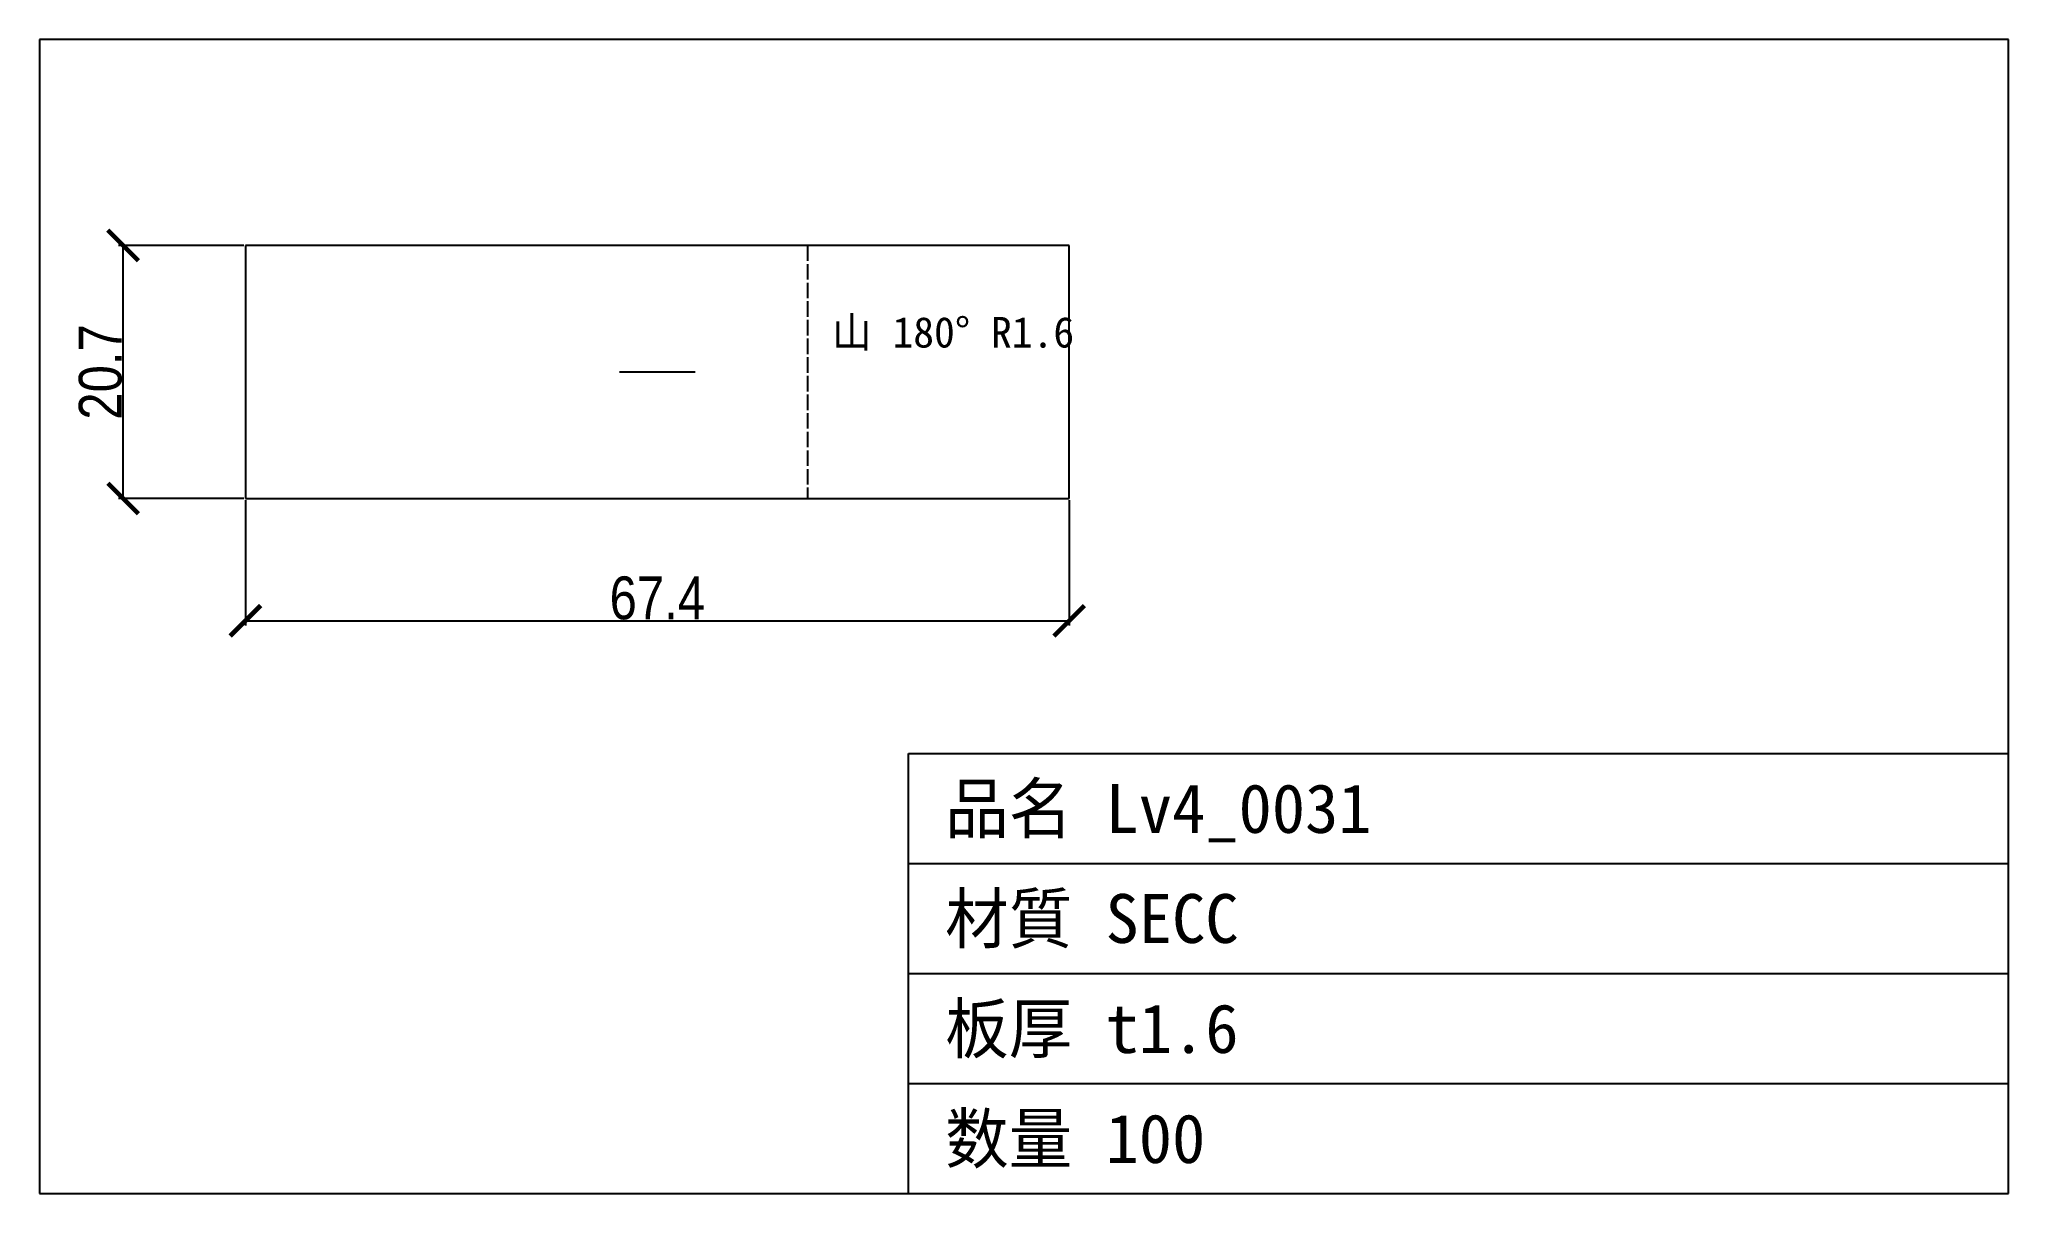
# Model space of a CAD drawing. Header units: millimetres. Extents: x -17 to 144, y -57 to 38.
import ezdxf

# ---------------------------------------------------------------- set-up
doc = ezdxf.new("R2010")
doc.units = ezdxf.units.MM
doc.linetypes.add('DASHED', pattern=[1.524, 1.27, -0.254])
for name, color, linetype in [('ケガキ', 7, 'Continuous'), ('図枠', 7, 'Continuous'), ('外形', 7, 'Continuous'), ('寸法', 7, 'Continuous'), ('文字', 7, 'Continuous'), ('曲げ線', 7, 'Continuous')]:
    doc.layers.add(name, color=color, linetype=linetype)
doc.styles.add('OpenSansCondensed-Light', font='OpenSansCondensed-Light.ttf')
doc.dimstyles.new('EZDXF', dxfattribs={"dimtxt": 0.25, "dimasz": 0.175, "dimexe": 0.375, "dimexo": 0.125, "dimgap": 0.1, "dimtad": 1, "dimlfac": 100, "dimzin": 12, "dimdsep": 46, "dimtxsty": 'OpenSansCondensed-Light', "dimblk": 'ARCHTICK', "dimcen": 2.5, "dimazin": 3, "dimtfac": 0.5, "dimtmove": 2, "dimatfit": 3})

# ---------------------------------------------------------------- blocks, each defined once
blk = doc.blocks.new('_ARCHTICK')
at = {"color": 0, "linetype": 'BYBLOCK', "const_width": 0.15}
blk.add_lwpolyline([(-0.5, -0.5), (0.5, 0.5)], dxfattribs=at)

msp = doc.modelspace()

# ---------------------------------------------------------------- linework, layer by layer
at = {"layer": 'ケガキ'}
msp.add_line((30.6, 10.35), (36.81, 10.35), dxfattribs=at)
at = {"layer": '図枠'}
for p, q in [((144.25, 37.55), (-16.85, 37.55)), ((-16.85, 37.55), (-16.85, -56.85)), ((144.25, -56.85), (144.25, 37.55)), ((54.25, -56.85), (54.25, -20.85)), ((54.25, -20.85), (144.25, -20.85)), ((54.25, -29.85), (144.25, -29.85)), ((54.25, -38.85), (144.25, -38.85)), ((54.25, -47.85), (144.25, -47.85)), ((-16.85, -56.85), (144.25, -56.85))]:
    msp.add_line(p, q, dxfattribs=at)
at = {"layer": '外形'}
for p, q in [((0, 20.7), (0, 0)), ((67.4, 20.7), (0, 20.7)), ((67.4, 0), (67.4, 20.7)), ((0, 0), (67.4, 0))]:
    msp.add_line(p, q, dxfattribs=at)
at = {"layer": '曲げ線', "color": 4, "linetype": 'DASHED'}
msp.add_line((45.99, 20.7), (45.99, 0), dxfattribs=at)

# ---------------------------------------------------------------- texts
at = {"layer": '文字'}
for s, height, p in [('山 180° R1.6', 2.5, (47.99, 12.35)), ('品名 Lv4_0031', 4, (57.25, -27.35)), ('材質 SECC', 4, (57.25, -36.35)), ('板厚 t1.6', 4, (57.25, -45.35)), ('数量 100', 4, (57.25, -54.35))]:
    msp.add_text(s, height=height, dxfattribs=at).set_placement(p)

# ---------------------------------------------------------------- dimensions: what is measured, and where the dimension line sits
at = {"layer": '寸法'}
msp.add_linear_dim(base=(-10, 0), p1=(0, 0), p2=(0, 20.7), angle=90, dimstyle='EZDXF', override={"dimtxt": 3.5, "dimasz": 2.5, "dimdec": 1, "dimlfac": 1}, dxfattribs=at).render()
msp.add_linear_dim(base=(0, -10), p1=(0, 0), p2=(67.4, 0), dimstyle='EZDXF', override={"dimtxt": 3.5, "dimasz": 2.5, "dimdec": 1, "dimlfac": 1}, dxfattribs=at).render()

doc.saveas('drawing.dxf')
